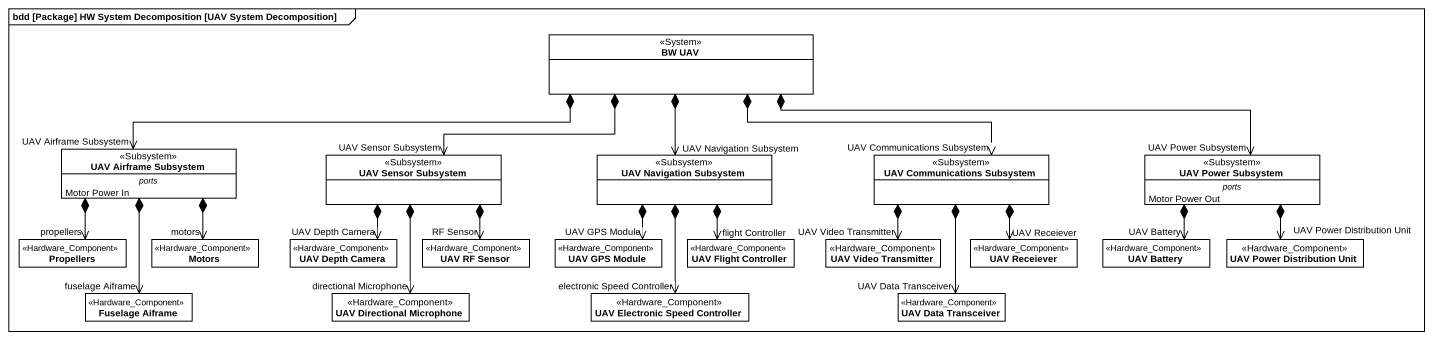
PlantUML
@startuml
mainframe bdd [Package] HW System Decomposition [UAV System Decomposition]
hide circle
hide empty members
class "BW UAV" as BW_UAV <<System>> #FFFFFF
class "UAV Airframe Subsystem" as UAV_Airframe_Subsystem <<Subsystem>> #FFFFFF {
  -- ports --
  Motor Power In
}
class "UAV Sensor Subsystem" as UAV_Sensor_Subsystem <<Subsystem>> #FFFFFF
class "UAV Navigation Subsystem" as UAV_Navigation_Subsystem <<Subsystem>> #FFFFFF
class "UAV Communications Subsystem" as UAV_Communications_Subsystem <<Subsystem>> #FFFFFF
class "UAV Power Subsystem" as UAV_Power_Subsystem <<Subsystem>> #FFFFFF {
  -- ports --
  Motor Power Out
}
class Propellers <<Hardware_Component>> #FFFFFF
class Motors <<Hardware_Component>> #FFFFFF
class "UAV Depth Camera" as UAV_Depth_Camera <<Hardware_Component>> #FFFFFF
class "UAV RF Sensor" as UAV_RF_Sensor <<Hardware_Component>> #FFFFFF
class "UAV GPS Module" as UAV_GPS_Module <<Hardware_Component>> #FFFFFF
class "UAV Flight Controller" as UAV_Flight_Controller <<Hardware_Component>> #FFFFFF
class "UAV Video Transmitter" as UAV_Video_Transmitter <<Hardware_Component>> #FFFFFF
class "UAV Receiever" as UAV_Receiever <<Hardware_Component>> #FFFFFF
class "UAV Battery" as UAV_Battery <<Hardware_Component>> #FFFFFF
class "UAV Power Distribution Unit" as UAV_Power_Distribution_Unit <<Hardware_Component>> #FFFFFF
class "Fuselage Aiframe" as Fuselage_Aiframe <<Hardware_Component>> #FFFFFF
class "UAV Directional Microphone" as UAV_Directional_Microphone <<Hardware_Component>> #FFFFFF
class "UAV Electronic Speed Controller" as UAV_Electronic_Speed <<Hardware_Component>> #FFFFFF
class "UAV Data Transceiver" as UAV_Data_Transceiver <<Hardware_Component>> #FFFFFF
BW_UAV *-left-> "UAV Airframe Subsystem" UAV_Airframe_Subsystem
BW_UAV *-left-> "UAV Sensor Subsystem" UAV_Sensor_Subsystem
BW_UAV *--> "UAV Navigation Subsystem" UAV_Navigation_Subsystem
BW_UAV *-right-> "UAV Communications Subsystem" UAV_Communications_Subsystem
BW_UAV *-right-> "UAV Power Subsystem" UAV_Power_Subsystem
UAV_Airframe_Subsystem *--> "propellers" Propellers
UAV_Airframe_Subsystem *--> "motors" Motors
UAV_Airframe_Subsystem *--> "fuselage Aiframe" Fuselage_Aiframe
UAV_Sensor_Subsystem *--> "UAV Depth Camera" UAV_Depth_Camera
UAV_Sensor_Subsystem *--> "RF Sensor" UAV_RF_Sensor
UAV_Sensor_Subsystem *--> "directional Microphone" UAV_Directional_Microphone
UAV_Navigation_Subsystem *--> "UAV GPS Module" UAV_GPS_Module
UAV_Navigation_Subsystem *--> "flight Controller" UAV_Flight_Controller
UAV_Navigation_Subsystem *--> "electronic Speed Controller" UAV_Electronic_Speed
UAV_Communications_Subsystem *--> "UAV Video Transmitter" UAV_Video_Transmitter
UAV_Communications_Subsystem *--> "UAV Receiever" UAV_Receiever
UAV_Communications_Subsystem *--> "UAV Data Transceiver" UAV_Data_Transceiver
UAV_Power_Subsystem *--> "UAV Battery" UAV_Battery
UAV_Power_Subsystem *--> "UAV Power Distribution Unit" UAV_Power_Distribution_Unit
@enduml
